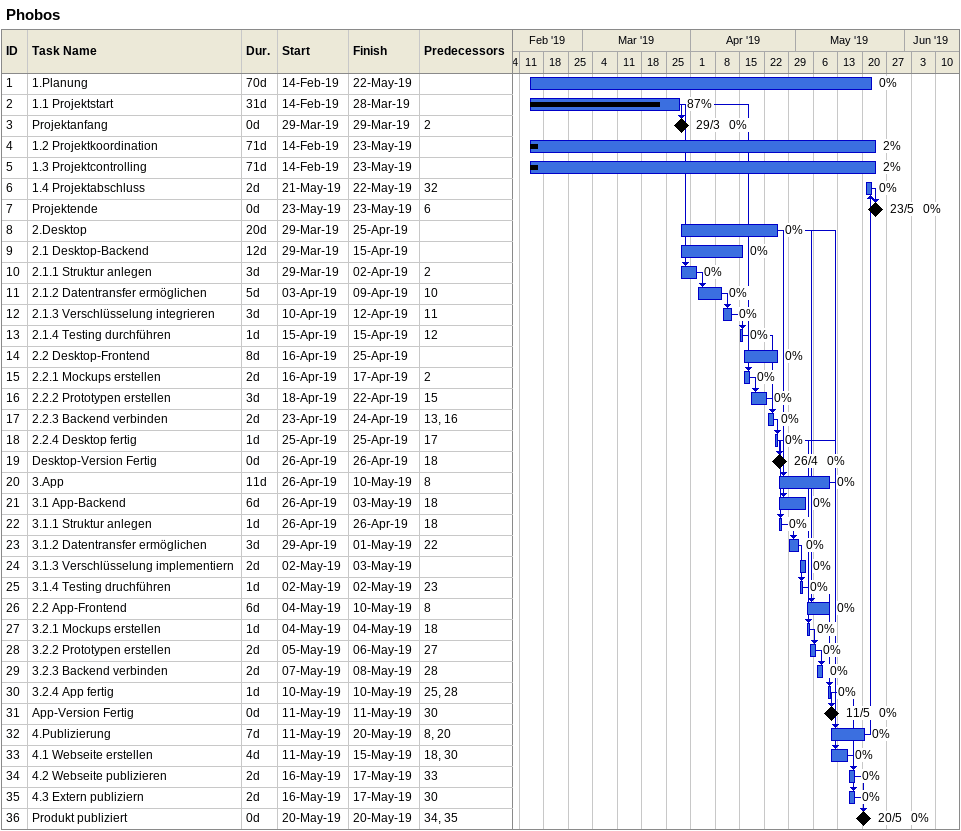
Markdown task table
Phobos

| ID | Task | Duration | Start | Finish | Predecessors | % complete |
|---|---|---|---|---|---|---|
| 1 | 1.Planung | 70d | 2019-02-14 | 2019-05-22 |  | 0 |
| 2 | 1.1 Projektstart | 31d | 2019-02-14 | 2019-03-28 |  | 87 |
| 3 | Projektanfang | 0d | 2019-03-29 | 2019-03-29 | 2 | 0 |
| 4 | 1.2 Projektkoordination | 71d | 2019-02-14 | 2019-05-23 |  | 2 |
| 5 | 1.3 Projektcontrolling | 71d | 2019-02-14 | 2019-05-23 |  | 2 |
| 6 | 1.4 Projektabschluss | 2d | 2019-05-21 | 2019-05-22 | 32 | 0 |
| 7 | Projektende | 0d | 2019-05-23 | 2019-05-23 | 6 | 0 |
| 8 | 2.Desktop | 20d | 2019-03-29 | 2019-04-25 |  | 0 |
| 9 | 2.1 Desktop-Backend | 12d | 2019-03-29 | 2019-04-15 |  | 0 |
| 10 | 2.1.1 Struktur anlegen | 3d | 2019-03-29 | 2019-04-02 | 2 | 0 |
| 11 | 2.1.2 Datentransfer ermöglichen | 5d | 2019-04-03 | 2019-04-09 | 10 | 0 |
| 12 | 2.1.3 Verschlüsselung integrieren | 3d | 2019-04-10 | 2019-04-12 | 11 | 0 |
| 13 | 2.1.4 Testing durchführen | 1d | 2019-04-15 | 2019-04-15 | 12 | 0 |
| 14 | 2.2 Desktop-Frontend | 8d | 2019-04-16 | 2019-04-25 |  | 0 |
| 15 | 2.2.1 Mockups erstellen | 2d | 2019-04-16 | 2019-04-17 | 2 | 0 |
| 16 | 2.2.2 Prototypen erstellen | 3d | 2019-04-18 | 2019-04-22 | 15 | 0 |
| 17 | 2.2.3 Backend verbinden | 2d | 2019-04-23 | 2019-04-24 | 13, 16 | 0 |
| 18 | 2.2.4 Desktop fertig | 1d | 2019-04-25 | 2019-04-25 | 17 | 0 |
| 19 | Desktop-Version Fertig | 0d | 2019-04-26 | 2019-04-26 | 18 | 0 |
| 20 | 3.App | 11d | 2019-04-26 | 2019-05-10 | 8 | 0 |
| 21 | 3.1 App-Backend | 6d | 2019-04-26 | 2019-05-03 | 18 | 0 |
| 22 | 3.1.1 Struktur anlegen | 1d | 2019-04-26 | 2019-04-26 | 18 | 0 |
| 23 | 3.1.2 Datentransfer ermöglichen | 3d | 2019-04-29 | 2019-05-01 | 22 | 0 |
| 24 | 3.1.3 Verschlüsselung implementiern | 2d | 2019-05-02 | 2019-05-03 |  | 0 |
| 25 | 3.1.4 Testing druchführen | 1d | 2019-05-02 | 2019-05-02 | 23 | 0 |
| 26 | 2.2 App-Frontend | 6d | 2019-05-04 | 2019-05-10 | 8 | 0 |
| 27 | 3.2.1 Mockups erstellen | 1d | 2019-05-04 | 2019-05-04 | 18 | 0 |
| 28 | 3.2.2 Prototypen erstellen | 2d | 2019-05-05 | 2019-05-06 | 27 | 0 |
| 29 | 3.2.3 Backend verbinden | 2d | 2019-05-07 | 2019-05-08 | 28 | 0 |
| 30 | 3.2.4 App fertig | 1d | 2019-05-10 | 2019-05-10 | 25, 28 | 0 |
| 31 | App-Version Fertig | 0d | 2019-05-11 | 2019-05-11 | 30 | 0 |
| 32 | 4.Publizierung | 7d | 2019-05-11 | 2019-05-20 | 8, 20 | 0 |
| 33 | 4.1 Webseite erstellen | 4d | 2019-05-11 | 2019-05-15 | 18, 30 | 0 |
| 34 | 4.2 Webseite publizieren | 2d | 2019-05-16 | 2019-05-17 | 33 | 0 |
| 35 | 4.3 Extern publiziern | 2d | 2019-05-16 | 2019-05-17 | 30 | 0 |
| 36 | Produkt publiziert | 0d | 2019-05-20 | 2019-05-20 | 34, 35 | 0 |
